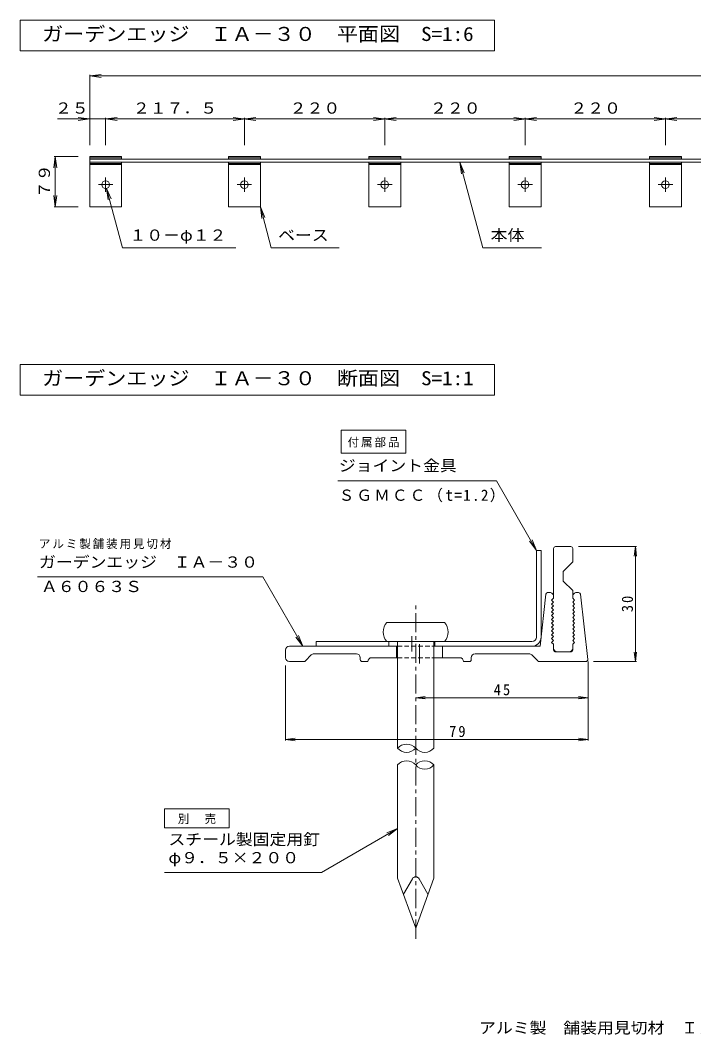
# Model space of a CAD drawing. Units: millimetres on the paper, with parts at other scales. Extents: x -178 to 188, y -132 to 133.
# Drawn here: x -177.9 to -2, y -132.2 to 132.6 of the extents above; entities that cross this region are included whole.
import ezdxf
from ezdxf.enums import TextEntityAlignment as Align

# ---------------------------------------------------------------- set-up
doc = ezdxf.new("R2010")
doc.units = ezdxf.units.MM
doc.linetypes.add('CHAIN1', pattern=[8, 5, -1, 1, -1])
doc.linetypes.add('DASHED1', pattern=[1.8, 1.2, -0.6])
for name, color, linetype, lineweight in [('1-0_1-0ﾚｲﾔ', 3, 'Continuous', 9), ('1-1_1-1ﾚｲﾔ', 2, 'Continuous', 9), ('1-4_1-4ﾚｲﾔ', 7, 'Continuous', 9), ('1-5_1-5ﾚｲﾔ', 4, 'Continuous', 9), ('1-7', 5, 'Continuous', 5), ('1-A', 2, 'Continuous', 9), ('1-F', 7, 'Continuous', 9), ('2-1', 4, 'Continuous', 9), ('2-F_2-Fﾚｲﾔ', 7, 'Continuous', 9)]:
    doc.layers.add(name, color=color, linetype=linetype, lineweight=lineweight)
doc.layers.add('F-5_F-5ﾚｲﾔ', color=2, linetype='Continuous')
doc.styles.add('ＭＳ ゴシック', font='')
doc.styles.get('ＭＳ ゴシック').set_extended_font_data('MS Gothic')

msp = doc.modelspace()

# ---------------------------------------------------------------- linework, layer by layer
at = {"layer": '1-0_1-0ﾚｲﾔ'}
for p, q in [((-40.641, -17.238), (-42.083, -30.791)), ((-40.144, -16.791), (-39.598, -16.791)), ((-38.598, -17.791), (-38.598, -18.194)), ((-33.602, -17.791), (-33.602, -18.194)), ((-32.056, -16.791), (-32.602, -16.791)), ((-31.559, -17.235), (-29.662, -34.235)), ((-107.6, -30.791), (-79.371, -30.791)), ((-79.6, -30.791), (-79.6, -33.791)), ((-69.871, -30.791), (-42.083, -30.791)), ((-67.6, -30.791), (-67.6, -33.791)), ((-38.6, -31.791), (-38.6, -30.283)), ((-33.6, -31.791), (-33.6, -30.283)), ((-108.6, -33.791), (-108.6, -31.791)), ((-103.453, -34.644), (-101.893, -33.084)), ((-90.1, -32.791), (-101.186, -32.791)), ((-89.1, -34.291), (-89.1, -33.791)), ((-86.1, -33.791), (-79.371, -33.791)), ((-69.871, -33.791), (-63.1, -33.791)), ((-60.1, -34.291), (-60.1, -33.791)), ((-45.014, -32.791), (-59.1, -32.791)), ((-42.746, -34.644), (-44.307, -33.084)), ((-38.1, -32.291), (-34.1, -32.291)), ((-103.807, -34.791), (-107.6, -34.791)), ((-88.6, -34.791), (-87.1, -34.791)), ((-60.6, -34.791), (-62.1, -34.791)), ((-30.159, -34.791), (-42.393, -34.791))]:
    msp.add_line(p, q, dxfattribs=at)
at = {"layer": '1-0_1-0ﾚｲﾔ', "linetype": 'CHAIN1'}
msp.add_line((-73.6, -35.277), (-73.6, -29.304), dxfattribs=at)
at = {"layer": '1-0_1-0ﾚｲﾔ', "linetype": 'DASHED1'}
msp.add_line((-79.371, -33.791), (-69.871, -33.791), dxfattribs=at)
at = {"layer": '1-0_1-0ﾚｲﾔ'}
for centre, radius, start, end in [((-40.144, -17.291), 0.5, 90, 173.92877), ((-39.598, -17.791), 1, 359.98997, 90), ((-32.602, -17.791), 1, 90, 180.01003), ((-32.056, -17.291), 0.5, 6.36522, 90), ((-107.6, -31.791), 1, 90, 180), ((-107.6, -33.791), 1, 180, 270), ((-101.186, -33.791), 1, 90, 135), ((-90.1, -33.791), 1, 0, 90), ((-88.6, -34.291), 0.5, 180, 270), ((-86.1, -34.791), 1, 90, 180), ((-63.1, -34.791), 1, 0, 90), ((-60.6, -34.291), 0.5, 270, 0), ((-59.1, -33.791), 1, 90, 180), ((-45.014, -33.791), 1, 45, 90), ((-38.1, -31.791), 0.5, 180, 270), ((-34.1, -31.791), 0.5, 270, 0), ((-30.159, -34.291), 0.5, 270, 6.3672), ((-103.807, -34.291), 0.5, 270, 314.998), ((-42.393, -34.291), 0.5, 225, 270)]:
    msp.add_arc(centre, radius, start, end, dxfattribs=at)
at = {"layer": '1-1_1-1ﾚｲﾔ'}
for p, q in [((-79.371, -91.326), (-79.371, -61.792)), ((-69.871, -91.326), (-69.871, -61.792)), ((-74.621, -104.377), (-79.371, -91.326)), ((-75.487, -91.496), (-77.831, -95.557)), ((-74.621, -104.377), (-69.871, -91.326)), ((-73.755, -91.496), (-71.411, -95.557))]:
    msp.add_line(p, q, dxfattribs=at)
for centre, radius, start, end in [((-76.996, -63.86), 3.149, 41.04601, 138.95399), ((-72.246, -63.86), 3.149, 41.04601, 138.95399), ((-72.246, -59.724), 3.149, 221.04601, 318.95399), ((-74.621, -91.996), 1, 29.99998, 150.00002)]:
    msp.add_arc(centre, radius, start, end, dxfattribs=at)
at = {"layer": '1-4_1-4ﾚｲﾔ'}
for p, q in [((-16.924, -4.791), (-32.1, -4.791)), ((-17.224, -4.791), (-17.55, -7.269)), ((-17.224, -34.791), (-17.224, -4.791)), ((-17.224, -4.791), (-16.898, -7.269)), ((-17.224, -34.791), (-17.55, -32.312)), ((-17.224, -34.791), (-16.898, -32.312)), ((-108.6, -55.443), (-108.6, -35.791)), ((-29.6, -55.443), (-29.6, -34.791)), ((-16.924, -34.791), (-28.159, -34.791)), ((-74.621, -44.24), (-72.142, -43.914)), ((-74.621, -44.24), (-29.6, -44.24)), ((-74.621, -44.24), (-72.142, -44.566)), ((-29.6, -44.24), (-32.078, -43.914)), ((-29.6, -44.24), (-32.078, -44.566)), ((-108.6, -55.143), (-106.121, -54.816)), ((-108.6, -55.143), (-29.6, -55.143)), ((-108.6, -55.143), (-106.121, -55.469)), ((-29.6, -55.143), (-32.078, -54.816)), ((-29.6, -55.143), (-32.078, -55.469)), ((-79.371, -78.37), (-82.143, -79.518)), ((-79.371, -78.37), (-81.751, -80.196))]:
    msp.add_line(p, q, dxfattribs=at)
at = {"layer": '1-5_1-5ﾚｲﾔ'}
for p, q in [((-41.842, -5.791), (-43.042, -5.791)), ((-43.042, -28.391), (-43.042, -5.791)), ((-41.842, -5.791), (-41.842, -28.391)), ((-100.642, -30.791), (-100.642, -29.591)), ((-79.35, -29.591), (-100.642, -29.591)), ((-79.371, -30.791), (-100.642, -30.791)), ((-81.642, -30.791), (-81.642, -29.591)), ((-44.242, -30.791), (-69.871, -30.791)), ((-44.242, -29.591), (-69.85, -29.591)), ((-69.642, -30.791), (-69.642, -29.591))]:
    msp.add_line(p, q, dxfattribs=at)
at = {"layer": '1-5_1-5ﾚｲﾔ', "linetype": 'CHAIN1'}
msp.add_line((-75.642, -32.171), (-75.642, -28.199), dxfattribs=at)
at = {"layer": '1-5_1-5ﾚｲﾔ', "linetype": 'DASHED1'}
msp.add_line((-79.371, -30.791), (-69.871, -30.791), dxfattribs=at)
at = {"layer": '1-5_1-5ﾚｲﾔ'}
for radius in [1.2, 2.4]:
    msp.add_arc((-44.242, -28.391), radius, 270, 0, dxfattribs=at)
at = {"layer": '1-7'}
for p, q in [((-38.6, -5.291), (-38.6, -18.291)), ((-38.1, -4.791), (-34.1, -4.791)), ((-33.6, -5.291), (-33.6, -8.791)), ((-33.6, -8.791), (-36.1, -11.291)), ((-36.1, -11.291), (-36.1, -13.791)), ((-36.1, -13.791), (-33.6, -16.291)), ((-33.6, -18.291), (-33.6, -16.291)), ((-38.6, -31.291), (-38.6, -30.291)), ((-33.6, -31.291), (-33.6, -30.291)), ((-37.6, -32.291), (-34.6, -32.291))]:
    msp.add_line(p, q, dxfattribs=at)
for points in [[(-38.6, -20.291), (-39.1, -19.791), (-38.6, -19.291), (-39.1, -18.791), (-38.6, -18.291)], [(-33.6, -20.291), (-33.1, -19.791), (-33.6, -19.291), (-33.1, -18.791), (-33.6, -18.291)], [(-38.6, -21.291), (-39.1, -20.791), (-38.6, -20.291)], [(-33.6, -21.291), (-33.1, -20.791), (-33.6, -20.291)], [(-38.6, -23.291), (-39.1, -22.791), (-38.6, -22.291), (-39.1, -21.791), (-38.6, -21.291)], [(-38.6, -24.291), (-39.1, -23.791), (-38.6, -23.291)], [(-33.6, -23.291), (-33.1, -22.791), (-33.6, -22.291), (-33.1, -21.791), (-33.6, -21.291)], [(-33.6, -24.291), (-33.1, -23.791), (-33.6, -23.291)], [(-38.6, -26.291), (-39.1, -25.791), (-38.6, -25.291), (-39.1, -24.791), (-38.6, -24.291)], [(-38.6, -27.291), (-39.1, -26.791), (-38.6, -26.291)], [(-33.6, -26.291), (-33.1, -25.791), (-33.6, -25.291), (-33.1, -24.791), (-33.6, -24.291)], [(-33.6, -27.291), (-33.1, -26.791), (-33.6, -26.291)], [(-38.6, -29.291), (-39.1, -28.791), (-38.6, -28.291), (-39.1, -27.791), (-38.6, -27.291)], [(-33.6, -29.291), (-33.1, -28.791), (-33.6, -28.291), (-33.1, -27.791), (-33.6, -27.291)], [(-38.6, -30.291), (-39.1, -29.791), (-38.6, -29.291)], [(-33.6, -30.291), (-33.1, -29.791), (-33.6, -29.291)]]:
    msp.add_lwpolyline(points, dxfattribs=at)
for centre, radius, start, end in [((-38.1, -5.291), 0.5, 90, 180), ((-34.1, -5.291), 0.5, 0, 90), ((-37.6, -31.291), 1, 180, 270), ((-34.6, -31.291), 1, 270, 0)]:
    msp.add_arc(centre, radius, start, end, dxfattribs=at)
at = {"layer": '1-A', "linetype": 'CHAIN1'}
msp.add_line((-74.621, -107.165), (-74.621, -20.015), dxfattribs=at)
at = {"layer": '1-A'}
for p, q in [((-67.121, -24.591), (-82.121, -24.591)), ((-67.121, -29.591), (-82.121, -29.591)), ((-79.371, -57.421), (-79.371, -29.591)), ((-69.871, -57.421), (-69.871, -29.591))]:
    msp.add_line(p, q, dxfattribs=at)
for centre, radius, start, end in [((-79.496, -27.091), 3.625, 136.39711, 223.60278), ((-69.746, -27.091), 3.625, 316.39722, 43.60289), ((-76.996, -59.489), 3.149, 41.04601, 138.95399), ((-76.996, -55.353), 3.149, 221.04601, 318.95399), ((-72.246, -55.353), 3.149, 221.04601, 318.95399)]:
    msp.add_arc(centre, radius, start, end, dxfattribs=at)
at = {"layer": '1-F'}
for p, q in [((-177.927, 42.723), (-54.014, 42.723)), ((-177.927, 42.723), (-177.927, 34.723)), ((-54.014, 42.723), (-54.014, 34.723)), ((-177.927, 34.723), (-54.014, 34.723)), ((-43.042, -5.791), (-44.868, -3.411)), ((-43.042, -5.791), (-44.19, -3.019)), ((-104.121, -30.791), (-105.947, -28.411)), ((-104.121, -30.791), (-105.269, -28.019)), ((-79.371, -78.37), (-99.221, -89.83)), ((-99.221, -89.83), (-140.22, -89.83))]:
    msp.add_line(p, q, dxfattribs=at)
for points in [[(-77.2, 25.59), (-77.2, 19.564), (-94.105, 19.564), (-94.105, 25.59)], [(-123.315, -73.231), (-123.315, -78.208), (-140.22, -78.208), (-140.22, -73.231)]]:
    msp.add_lwpolyline(points, close=True, dxfattribs=at)
for points in [[(-43.042, -5.791), (-53.506, 12.333), (-94.939, 12.333)], [(-104.121, -30.791), (-114.584, -12.667), (-173.428, -12.667)]]:
    msp.add_lwpolyline(points, dxfattribs=at)
at = {"layer": '2-1'}
for p, q in [((-151.451, 97.023), (-159.784, 97.023)), ((-159.784, 96.357), (-159.784, 97.023)), ((-151.451, 96.689), (-159.784, 96.689)), ((-159.784, 83.857), (-159.784, 95.523)), ((-151.451, 96.357), (-151.451, 97.023)), ((-151.451, 83.857), (-151.451, 95.523)), ((-115.201, 97.023), (-123.534, 97.023)), ((-123.534, 96.357), (-123.534, 97.023)), ((-115.201, 96.689), (-123.534, 96.689)), ((-123.534, 83.857), (-123.534, 95.523)), ((-115.201, 96.357), (-115.201, 97.023)), ((-115.201, 83.857), (-115.201, 95.523)), ((-78.534, 97.023), (-86.868, 97.023)), ((-86.868, 96.357), (-86.868, 97.023)), ((-78.534, 96.689), (-86.868, 96.689)), ((-86.868, 83.857), (-86.868, 95.523)), ((-78.534, 96.357), (-78.534, 97.023)), ((-78.534, 83.857), (-78.534, 95.523)), ((-41.868, 97.023), (-50.201, 97.023)), ((-50.201, 96.357), (-50.201, 97.023)), ((-41.868, 96.689), (-50.201, 96.689)), ((-50.201, 83.857), (-50.201, 95.523)), ((-41.868, 96.357), (-41.868, 97.023)), ((-41.868, 83.857), (-41.868, 95.523)), ((-5.201, 97.023), (-13.534, 97.023)), ((-13.534, 96.357), (-13.534, 97.023)), ((-5.201, 96.689), (-13.534, 96.689)), ((-13.534, 83.857), (-13.534, 95.523)), ((-5.201, 96.357), (-5.201, 97.023)), ((-5.201, 83.857), (-5.201, 95.523)), ((-151.451, 95.191), (-159.784, 95.191)), ((-151.451, 94.943), (-159.784, 94.943)), ((-115.201, 95.191), (-123.534, 95.191)), ((-115.201, 94.943), (-123.534, 94.943)), ((-78.534, 95.191), (-86.868, 95.191)), ((-78.534, 94.943), (-86.868, 94.943)), ((-41.868, 95.191), (-50.201, 95.191)), ((-41.868, 94.943), (-50.201, 94.943)), ((-5.201, 95.191), (-13.534, 95.191)), ((-5.201, 94.943), (-13.534, 94.943)), ((-151.451, 83.857), (-159.784, 83.857)), ((-115.201, 83.857), (-123.534, 83.857)), ((-78.534, 83.857), (-86.868, 83.857)), ((-41.868, 83.857), (-50.201, 83.857)), ((-5.201, 83.857), (-13.534, 83.857))]:
    msp.add_line(p, q, dxfattribs=at)
at = {"layer": '2-1', "color": 2}
for p, q in [((-159.784, 96.357), (-159.784, 95.523)), ((177.716, 96.357), (-159.784, 96.357)), ((177.716, 95.523), (-159.784, 95.523))]:
    msp.add_line(p, q, dxfattribs=at)
at = {"layer": '2-1', "linetype": 'CHAIN1'}
for p, q in [((-155.618, 87.799), (-155.618, 91.582)), ((-119.368, 87.799), (-119.368, 91.582)), ((-82.701, 87.799), (-82.701, 91.582)), ((-46.034, 87.799), (-46.034, 91.582)), ((-9.368, 87.799), (-9.368, 91.582)), ((-153.726, 89.69), (-157.509, 89.69)), ((-117.476, 89.69), (-121.259, 89.69)), ((-80.81, 89.69), (-84.593, 89.69)), ((-44.143, 89.69), (-47.926, 89.69)), ((-7.476, 89.69), (-11.259, 89.69))]:
    msp.add_line(p, q, dxfattribs=at)
at = {"layer": '2-1'}
for centre in [(-155.618, 89.69), (-119.368, 89.69), (-82.701, 89.69), (-46.034, 89.69), (-9.368, 89.69)]:
    msp.add_circle(centre, 1, dxfattribs=at)
at = {"layer": '2-F_2-Fﾚｲﾔ'}
for p, q in [((-177.927, 132.592), (-54.014, 132.592)), ((-177.927, 132.592), (-177.927, 124.592)), ((-54.014, 132.592), (-54.014, 124.592)), ((-177.927, 124.592), (-54.014, 124.592)), ((-159.784, 118.053), (-156.81, 118.445)), ((-159.784, 100.023), (-159.784, 118.353)), ((-159.784, 118.053), (177.716, 118.053)), ((-159.784, 118.053), (-156.81, 117.662)), ((-168.171, 106.837), (188.429, 106.837)), ((-159.784, 106.837), (-162.759, 107.228)), ((-159.784, 106.837), (-162.759, 106.445)), ((-155.618, 106.837), (-152.643, 107.228)), ((-155.618, 100.023), (-155.618, 107.137)), ((-155.618, 106.837), (-152.643, 106.445)), ((-116.393, 106.445), (-122.342, 107.228)), ((-116.393, 107.228), (-122.342, 106.445)), ((-119.368, 100.023), (-119.368, 107.137)), ((-79.727, 106.445), (-85.675, 107.228)), ((-79.727, 107.228), (-85.675, 106.445)), ((-82.701, 100.023), (-82.701, 107.137)), ((-43.06, 106.445), (-49.009, 107.228)), ((-43.06, 107.228), (-49.009, 106.445)), ((-46.034, 100.023), (-46.034, 107.137)), ((-6.393, 106.445), (-12.342, 107.228)), ((-6.393, 107.228), (-12.342, 106.445)), ((-9.368, 100.023), (-9.368, 107.137)), ((-168.785, 97.023), (-169.176, 94.049)), ((-162.784, 97.023), (-169.085, 97.023)), ((-168.785, 83.857), (-168.785, 97.023)), ((-168.785, 97.023), (-168.393, 94.049)), ((-63.074, 95.523), (-57.094, 73.209)), ((-63.074, 95.523), (-61.925, 92.752)), ((-63.074, 95.523), (-62.682, 92.549)), ((-155.359, 88.724), (-151.202, 73.209)), ((-155.359, 88.724), (-154.211, 85.953)), ((-155.359, 88.724), (-154.967, 85.75)), ((-168.785, 83.857), (-169.176, 86.831)), ((-168.785, 83.857), (-168.393, 86.831)), ((-162.784, 83.857), (-169.085, 83.857)), ((-115.201, 83.857), (-112.348, 73.209)), ((-115.201, 83.857), (-114.053, 81.085)), ((-115.201, 83.857), (-114.81, 80.882)), ((-151.202, 73.209), (-121.573, 73.209)), ((-112.348, 73.209), (-94.601, 73.209)), ((-57.094, 73.209), (-41.745, 73.209))]:
    msp.add_line(p, q, dxfattribs=at)

# ---------------------------------------------------------------- texts
at = {"layer": '1-4_1-4ﾚｲﾔ', "color": 2, "insert": (-17.824, -21.916), "char_height": 2.933, "attachment_point": 7, "rotation": 90, "style": 'ＭＳ ゴシック'}
msp.add_mtext('\\T1.27;\\W0.95;30', dxfattribs=at)
at = {"layer": '1-4_1-4ﾚｲﾔ', "color": 2, "char_height": 2.933, "attachment_point": 7, "style": 'ＭＳ ゴシック'}
for s, insert in [('\\T1.27;\\W0.95;45', (-54.235, -43.64)), ('\\T1.27;\\W0.95;79', (-65.894, -54.543))]:
    msp.add_mtext(s, dxfattribs=dict(at, insert=insert))
at = {"layer": '1-F', "color": 3, "style": 'ＭＳ ゴシック', "width": 1.1}
msp.add_text('ガーデンエッジ\u3000ＩＡ－３０\u3000断面図\u3000S=1:1', height=3.666, dxfattribs=at).set_placement((-172.22, 36.223), align=Align.BOTTOM_LEFT)
at = {"layer": '1-F', "color": 2, "style": 'ＭＳ ゴシック', "width": 1.1}
for s, p in [('ジョイント金具', (-94.7, 13.997)), ('ガーデンエッジ\u3000ＩＡ－３０', (-173.034, -11.177)), ('Ａ６０６３Ｓ', (-172.532, -17.544)), ('スチール製固定用釘', (-139.221, -83.562)), ('φ９．５×２００', (-139.221, -88.34))]:
    msp.add_text(s, height=2.933, dxfattribs=at).set_placement(p, align=Align.BOTTOM_LEFT)
at = {"layer": '1-F', "char_height": 2.199, "attachment_point": 7, "style": 'ＭＳ ゴシック'}
for s, insert in [('\\T1.17;付属部品', (-92.402, 21.077)), ('\\T1.17;アルミ製舗装用見切材', (-173.034, -5.431)), ('\\T1.17;別\u3000売', (-136.768, -77.22))]:
    msp.add_mtext(s, dxfattribs=dict(at, insert=insert))
at = {"layer": '1-F', "color": 2, "insert": (-94.7, 6.781), "char_height": 2.933, "attachment_point": 7, "style": 'ＭＳ ゴシック'}
msp.add_mtext('\\T1.16;ＳＧＭＣＣ（t=1.2）', dxfattribs=at)
at = {"layer": '2-F_2-Fﾚｲﾔ', "color": 3, "style": 'ＭＳ ゴシック', "width": 1.1}
msp.add_text('ガーデンエッジ\u3000ＩＡ－３０\u3000平面図\u3000S=1:6', height=3.666, dxfattribs=at).set_placement((-172.22, 126.092), align=Align.BOTTOM_LEFT)
at = {"layer": '2-F_2-Fﾚｲﾔ', "color": 2, "style": 'ＭＳ ゴシック', "width": 1.1}
for s, p in [('２５', (-168.854, 107.337)), ('２１７．５', (-148.493, 107.337)), ('２２０', (-107.534, 107.337)), ('２２０', (-70.868, 107.337)), ('２２０', (-34.201, 107.337)), ('１０－φ１２', (-149.404, 74.169)), ('ベース', (-110.568, 74.169)), ('本体', (-55.03, 74.169))]:
    msp.add_text(s, height=2.933, dxfattribs=at).set_placement(p, align=Align.BOTTOM_LEFT)
msp.add_text('７９', height=2.933, rotation=90, dxfattribs=at).set_placement((-169.285, 86.19), align=Align.BOTTOM_LEFT)
at = {"layer": 'F-5_F-5ﾚｲﾔ', "style": 'ＭＳ ゴシック', "width": 1.1}
msp.add_text('アルミ製\u3000舗装用見切材\u3000ＩＡ－３０\u3000', height=2.933, dxfattribs=at).set_placement((-58.063, -132.747), align=Align.BOTTOM_LEFT)

doc.saveas('drawing.dxf')
